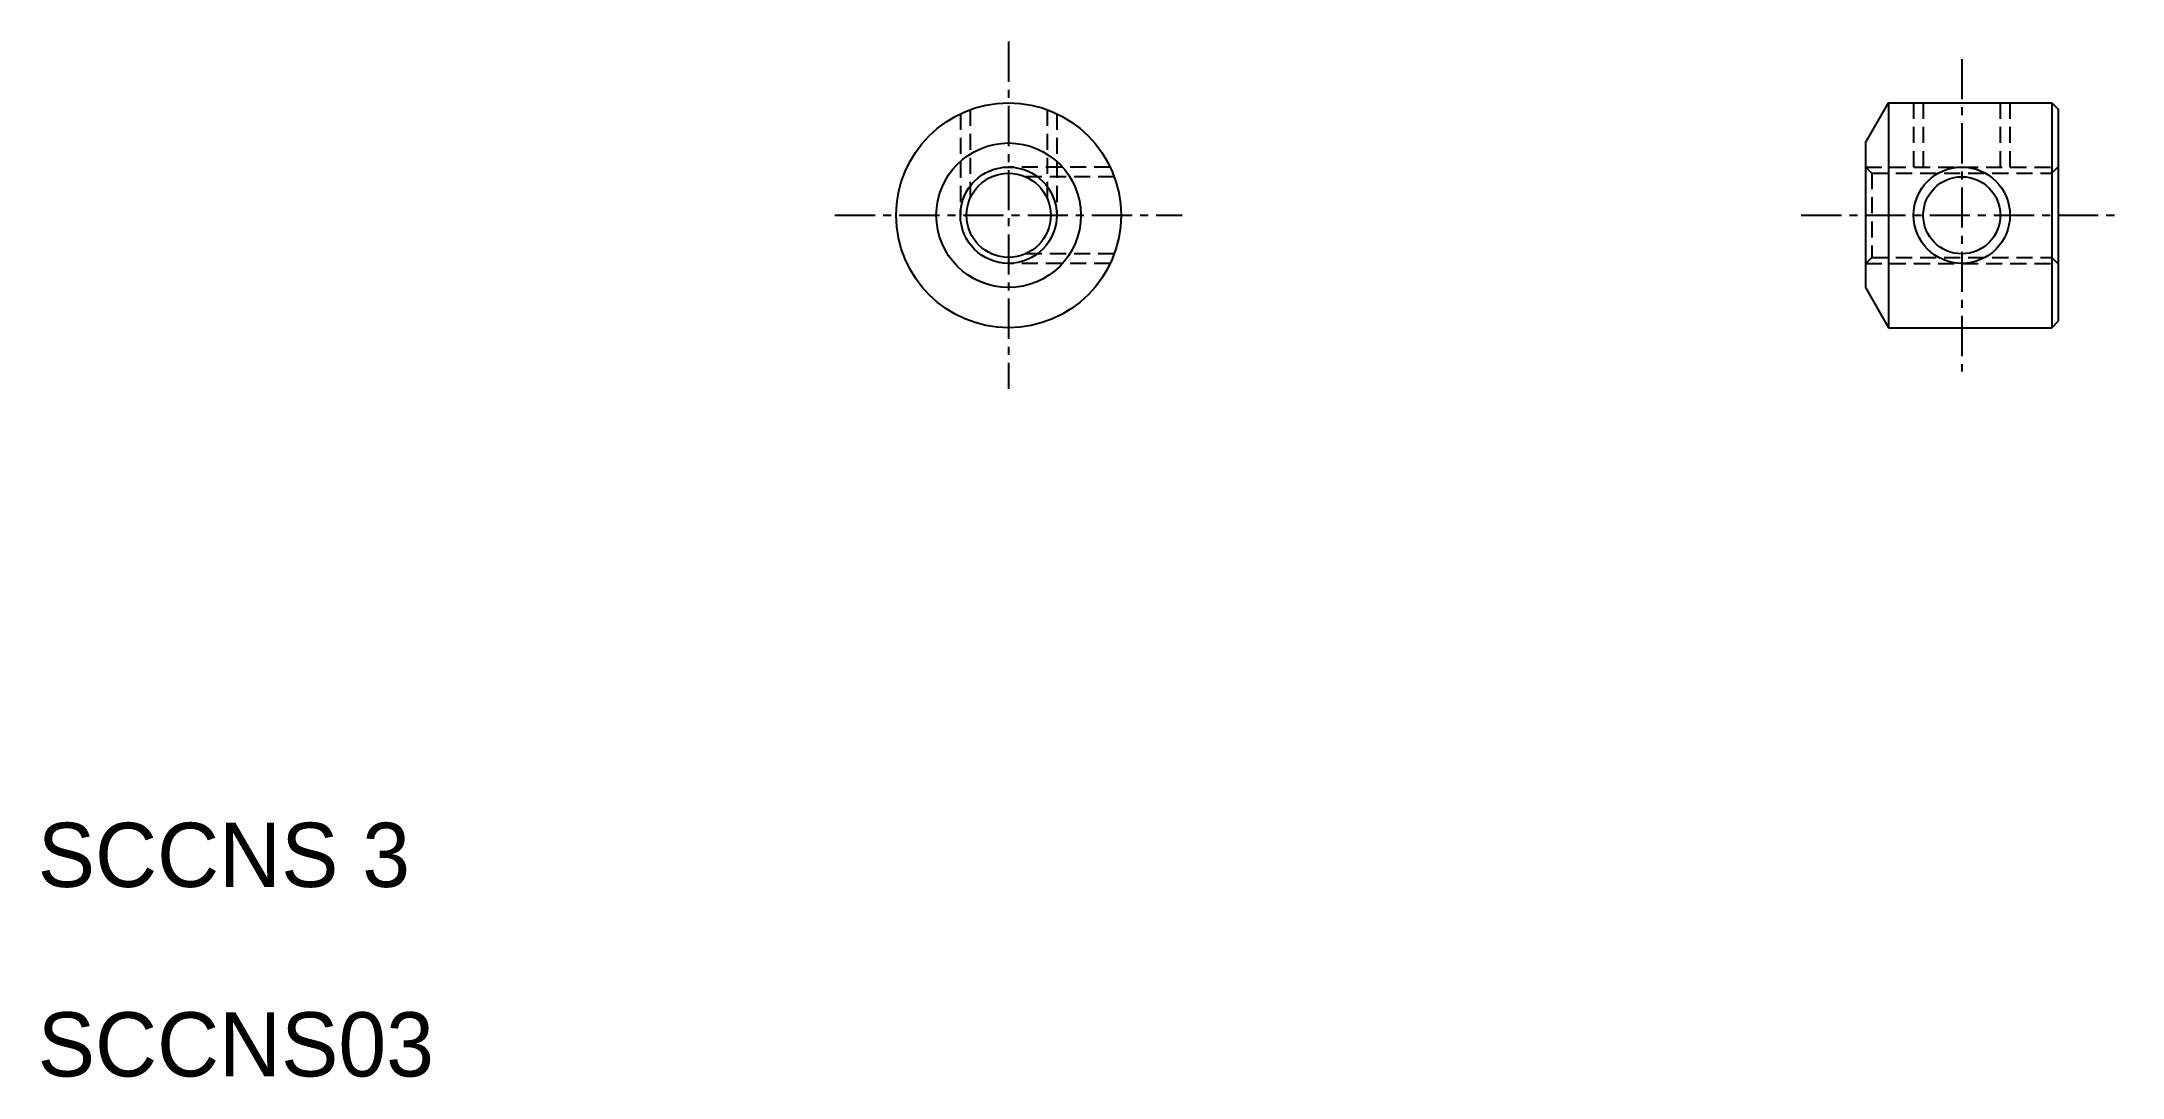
# Model space of a CAD drawing. Extents: x 74.8 to 139.6, y 83.6 to 115.8.
import ezdxf

# ---------------------------------------------------------------- set-up
doc = ezdxf.new("R2010")
doc.units = 0
doc.linetypes.add('CENTER', pattern=[2, 1.25, -0.25, 0.25, -0.25])
doc.linetypes.add('DASHED', pattern=[0.75, 0.5, -0.25])
doc.layers.get('0').update_dxf_attribs({"linetype": 'CONTINUOUS'})
doc.layers.add('CENTER', color=1, linetype='CENTER')

msp = doc.modelspace()

# ---------------------------------------------------------------- linework, layer by layer
at = {"color": 3, "linetype": 'DASHED'}
for p, q in [((103.416, 113.559), (103.416, 110.397)), ((103.716, 113.685), (103.716, 110.925)), ((106.116, 113.685), (106.116, 110.925)), ((106.416, 113.559), (106.416, 110.397)), ((133.093, 113.897), (133.093, 111.672)), ((133.393, 113.897), (133.393, 111.672)), ((135.793, 113.897), (135.793, 111.672)), ((136.093, 113.897), (136.093, 111.672)), ((108.079, 111.897), (104.916, 111.897)), ((108.204, 111.597), (105.444, 111.597)), ((131.593, 111.908), (131.793, 111.708)), ((131.604, 111.897), (137.582, 111.897)), ((131.793, 111.708), (137.393, 111.708)), ((131.793, 111.708), (131.793, 109.086)), ((133.093, 111.897), (133.093, 111.897)), ((134.593, 111.897), (134.593, 111.897)), ((137.593, 111.908), (137.393, 111.708)), ((137.393, 111.708), (137.393, 109.086)), ((108.079, 108.897), (104.916, 108.897)), ((108.204, 109.197), (105.444, 109.197)), ((131.593, 108.886), (131.793, 109.086)), ((131.604, 108.897), (137.582, 108.897)), ((131.793, 109.086), (137.393, 109.086)), ((133.093, 108.897), (133.093, 108.897)), ((133.093, 108.897), (133.093, 108.897)), ((134.593, 108.897), (134.593, 108.897)), ((134.593, 108.897), (134.593, 108.897)), ((137.593, 108.886), (137.393, 109.086))]:
    msp.add_line(p, q, dxfattribs=at)
at = {"color": 7, "linetype": 'CONTINUOUS'}
for p, q in [((131.593, 112.647), (132.315, 113.897)), ((132.315, 113.897), (132.315, 106.897)), ((132.315, 113.897), (137.393, 113.897)), ((137.393, 113.897), (137.593, 113.697)), ((137.393, 113.897), (137.393, 106.897)), ((137.593, 113.697), (137.593, 107.097)), ((131.593, 112.647), (131.593, 108.147)), ((131.593, 108.147), (132.315, 106.897)), ((132.315, 106.897), (137.393, 106.897)), ((137.393, 106.897), (137.593, 107.097))]:
    msp.add_line(p, q, dxfattribs=at)
for centre, radius in [((104.916, 110.397), 3.5), ((104.916, 110.397), 2.25), ((104.916, 110.397), 1.311), ((134.593, 110.397), 1.2)]:
    msp.add_circle(centre, radius, dxfattribs=at)
at = {"color": 3, "linetype": 'CONTINUOUS'}
for centre in [(104.916, 110.397), (134.593, 110.397)]:
    msp.add_circle(centre, 1.5, dxfattribs=at)
at = {"layer": 'CENTER', "color": 1, "linetype": 'CENTER'}
for p, q in [((104.916, 115.803), (104.916, 104.991)), ((134.593, 115.261), (134.593, 105.533)), ((99.51, 110.397), (110.322, 110.397)), ((129.593, 110.397), (139.593, 110.397))]:
    msp.add_line(p, q, dxfattribs=at)

# ---------------------------------------------------------------- texts
at = {"color": 7, "linetype": 'CONTINUOUS'}
for s, p in [('SCCNS 3', (74.689, 89.485)), ('SCCNS03', (74.689, 83.586))]:
    msp.add_text(s, height=2, dxfattribs=at).set_placement(p)

doc.saveas('drawing.dxf')
